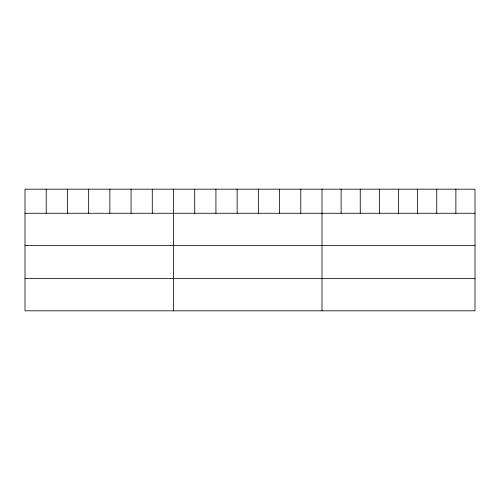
<?xml version="1.0" encoding="UTF-8"?>
<svg xmlns="http://www.w3.org/2000/svg" width="500" height="500" viewBox="0 0 500 500"><rect width="100%" height="100%" fill="white"/><g stroke="black" fill="none" stroke-linecap="round" stroke-linejoin="round"><path stroke-width="0.75" d="M475 213.269L475 310.825L25 310.825L25 189.175L475 189.175L475 213.269L25 213.269M25 245.463L475 245.463M25 278.631L475 278.631M455.875 189.175L455.875 213.269M436.75 189.175L436.75 213.269M417.625 189.175L417.625 213.269M398.5 189.175L398.5 213.269M379.375 189.175L379.375 213.269M360.25 189.175L360.25 213.269M341.125 189.175L341.125 213.269M322 189.175L322 310.825M300.788 189.175L300.788 213.269M279.569 189.175L279.569 213.269M258.356 189.175L258.356 213.269M237.144 189.175L237.144 213.269M215.931 189.175L215.931 213.269M194.713 189.175L194.713 213.269M173.5 189.175L173.5 310.825M152.287 189.175L152.287 213.269M131.069 189.175L131.069 213.269M109.856 189.175L109.856 213.269M88.644 189.175L88.644 213.269M67.431 189.175L67.431 213.269M46.212 189.175L46.212 213.269"/></g></svg>
